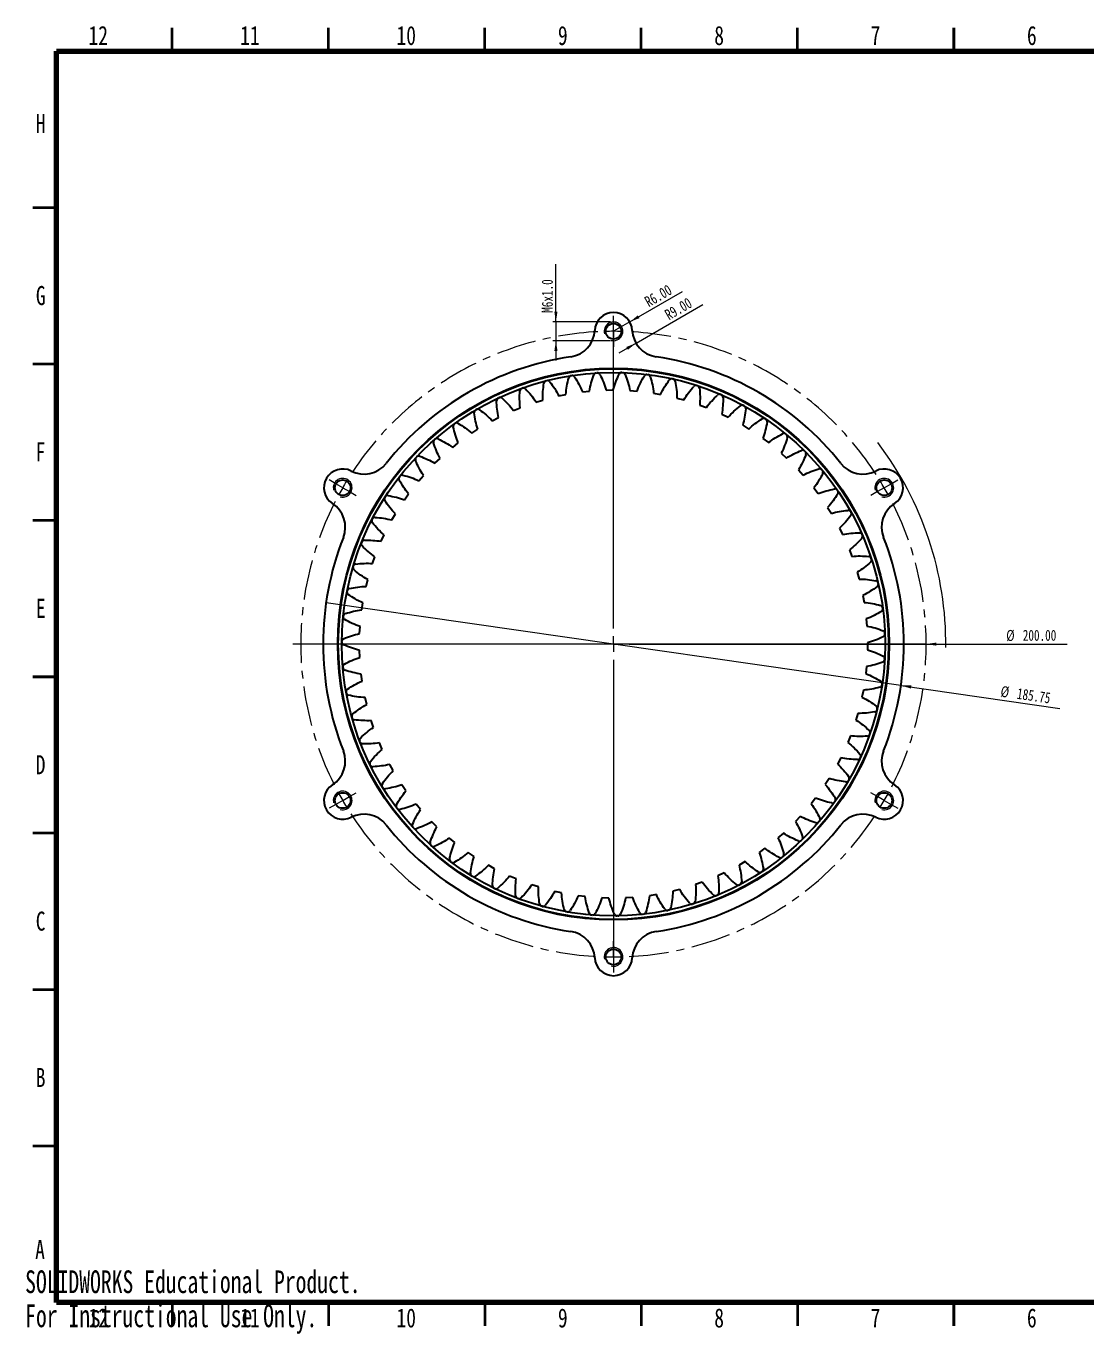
# Model space of a CAD drawing. Header units: millimetres. Extents: x 0 to 591, y 0 to 418.
# Drawn here: x 0.3 to 339.5, y 0 to 418 of the extents above; entities that cross this region are included whole.
import ezdxf

# ---------------------------------------------------------------- set-up
doc = ezdxf.new("R2010")
doc.units = ezdxf.units.MM
doc.linetypes.add('CENTERX2', pattern=[20.32, 12.7, -2.54, 2.54, -2.54])
doc.styles.add('SLDTEXTSTYLE0', font='TXT', dxfattribs={"width": 0.75})
doc.styles.add('SLDTEXTSTYLE3', font='TXT', dxfattribs={"width": 0.7})
doc.dimstyles.new('SLDDIMSTYLE0', dxfattribs={"dimtxt": 3.5, "dimasz": 3.302, "dimexe": 0, "dimexo": 0.0625, "dimgap": 0.875, "dimtad": 1, "dimrnd": 1e-09, "dimzin": 4, "dimdsep": 46, "dimtxsty": 'SLDTEXTSTYLE0', "dimblk1": 'NONE', "dimsah": 1, "dimcen": 0, "dimadec": 0, "dimazin": 1, "dimtfac": 1, "dimtmove": 0, "dimatfit": 3, "dimldrblk": 'NONE', "dimfxl": 1, "dimfrac": 2, "dimtolj": 1, "dimtzin": 12, "dimarcsym": 0})
doc.dimstyles.new('SLDDIMSTYLE1', dxfattribs={"dimtxt": 3.5, "dimasz": 3.302, "dimexe": 0, "dimexo": 0.0625, "dimgap": 0.875, "dimtad": 1, "dimrnd": 1e-09, "dimzin": 4, "dimdsep": 46, "dimtxsty": 'SLDTEXTSTYLE0', "dimsah": 1, "dimcen": 0, "dimadec": 0, "dimazin": 1, "dimtfac": 1, "dimtofl": 0, "dimtmove": 0, "dimatfit": 3, "dimfxl": 1, "dimfrac": 2, "dimtolj": 1, "dimtzin": 12, "dimarcsym": 0})
doc.dimstyles.new('SLDDIMSTYLE2', dxfattribs={"dimtxt": 3.5, "dimasz": 3.302, "dimexe": 0, "dimexo": 0.0625, "dimgap": 0.875, "dimtad": 1, "dimrnd": 1e-09, "dimzin": 4, "dimdsep": 46, "dimtxsty": 'SLDTEXTSTYLE0', "dimsah": 1, "dimcen": 0, "dimadec": 0, "dimazin": 1, "dimtfac": 1, "dimtofl": 0, "dimtmove": 1, "dimatfit": 3, "dimfxl": 1, "dimfrac": 2, "dimtolj": 1, "dimtzin": 12, "dimarcsym": 0})
doc.dimstyles.new('SLDDIMSTYLE3', dxfattribs={"dimtxt": 3.5, "dimasz": 3.302, "dimexe": 0, "dimexo": 0.0625, "dimgap": 0.875, "dimtad": 1, "dimrnd": 1e-09, "dimzin": 12, "dimdsep": 46, "dimtxsty": 'SLDTEXTSTYLE0', "dimblk1": 'NONE', "dimsah": 1, "dimcen": 0, "dimadec": 0, "dimazin": 3, "dimtfac": 1, "dimtmove": 0, "dimatfit": 3, "dimldrblk": 'NONE', "dimfxl": 1, "dimfrac": 2, "dimtolj": 1, "dimtzin": 12, "dimarcsym": 0})
doc.dimstyles.new('SLDDIMSTYLE4', dxfattribs={"dimtxt": 3.5, "dimasz": 3.302, "dimexe": 0, "dimexo": 0.0625, "dimgap": 0.875, "dimtad": 1, "dimrnd": 1e-09, "dimzin": 4, "dimdsep": 46, "dimtxsty": 'SLDTEXTSTYLE0', "dimsah": 1, "dimcen": 0.09, "dimadec": 0, "dimazin": 1, "dimtfac": 1, "dimtmove": 0, "dimatfit": 0, "dimfxl": 1, "dimfrac": 2, "dimtolj": 1, "dimtzin": 12, "dimarcsym": 0})

# ---------------------------------------------------------------- blocks, each defined once
blk = doc.blocks.new('_D')
at = {"color": 7, "linetype": 'Continuous', "lineweight": 0, "transparency": 16777216}
for q in [(88.15, 220.49), (333.27, 220.49)]:
    blk.add_line((288.15, 220.49), q, dxfattribs=at)
at = {"color": 7, "linetype": 'Continuous', "lineweight": 18, "transparency": 16777216}
blk.add_arc((188.15, 220.49), 106.28, 359.4271, 37.31, dxfattribs=at)
blk.add_solid([(288.15, 220.49), (291.45, 219.98), (291.45, 220.99)], dxfattribs=at)
at = {"color": 7, "linetype": 'Continuous', "lineweight": 18, "transparency": 16777216, "char_height": 3.5, "attachment_point": 1, "style": 'SLDTEXTSTYLE0'}
for s, insert in [('%%c', (313.77, 225)), ('200.00', (319.05, 225.05))]:
    blk.add_mtext(s, dxfattribs=dict(at, insert=insert))
blk = doc.blocks.new('_None')
blk = doc.blocks.new('_D_1')
at = {"color": 7, "linetype": 'Continuous', "lineweight": 0, "transparency": 16777216}
for q in [(210.23, 333.23), (188.15, 320.49)]:
    blk.add_line((193.35, 323.49), q, dxfattribs=at)
at = {"color": 7, "linetype": 'Continuous', "lineweight": 18, "transparency": 16777216}
blk.add_solid([(193.35, 323.49), (196.46, 324.7), (195.95, 325.58)], dxfattribs=at)
at = {"color": 7, "linetype": 'Continuous', "lineweight": 18, "transparency": 16777216, "insert": (197.7, 331.17), "char_height": 3.5, "attachment_point": 1, "rotation": 30, "style": 'SLDTEXTSTYLE0'}
blk.add_mtext('R6.00', dxfattribs=at)
blk = doc.blocks.new('_D_2')
at = {"color": 7, "linetype": 'Continuous', "lineweight": 0, "transparency": 16777216}
for q in [(216.69, 329.09), (189.88, 313.51)]:
    blk.add_line((195.37, 316.7), q, dxfattribs=at)
at = {"color": 7, "linetype": 'Continuous', "lineweight": 18, "transparency": 16777216}
blk.add_solid([(195.37, 316.7), (192.26, 315.48), (192.77, 314.6)], dxfattribs=at)
at = {"color": 7, "linetype": 'Continuous', "lineweight": 18, "transparency": 16777216, "insert": (204.15, 326.96), "char_height": 3.5, "attachment_point": 1, "rotation": 30.3906, "style": 'SLDTEXTSTYLE0'}
blk.add_mtext('R9.00', dxfattribs=at)
blk = doc.blocks.new('_D_3')
at = {"color": 7, "linetype": 'Continuous', "lineweight": 0, "transparency": 16777216}
for q in [(96.22, 233.72), (330.94, 199.93)]:
    blk.add_line((280.08, 207.25), q, dxfattribs=at)
at = {"color": 7, "linetype": 'Continuous', "lineweight": 18, "transparency": 16777216}
blk.add_solid([(280.08, 207.25), (283.28, 206.28), (283.42, 207.29)], dxfattribs=at)
at = {"color": 7, "linetype": 'Continuous', "lineweight": 18, "transparency": 16777216, "char_height": 3.5, "attachment_point": 1, "rotation": 351.8089, "style": 'SLDTEXTSTYLE0'}
for s, insert in [('%%c', (312.28, 207.18)), ('185.75', (317.51, 206.48))]:
    blk.add_mtext(s, dxfattribs=dict(at, insert=insert))
blk = doc.blocks.new('_D_4')
at = {"color": 7, "linetype": 'Continuous', "lineweight": 0, "transparency": 16777216}
for p, q in [((169.74, 323.49), (169.74, 341.99)), ((187.15, 323.49), (168.74, 323.49)), ((169.74, 323.49), (169.74, 317.49)), ((187.15, 317.49), (168.74, 317.49)), ((169.74, 317.49), (169.74, 311.14))]:
    blk.add_line(p, q, dxfattribs=at)
at = {"color": 7, "linetype": 'Continuous', "lineweight": 18, "transparency": 16777216}
for points in [[(169.74, 323.49), (170.25, 326.79), (169.23, 326.79)], [(169.74, 317.49), (169.23, 314.18), (170.25, 314.18)]]:
    blk.add_solid(points, dxfattribs=at)
at = {"color": 7, "linetype": 'Continuous', "lineweight": 18, "transparency": 16777216, "insert": (165.23, 326.41), "char_height": 3.5, "attachment_point": 1, "rotation": 90, "style": 'SLDTEXTSTYLE0'}
blk.add_mtext('M6x1.0', dxfattribs=at)
blk = doc.blocks.new('SW_CENTERMARKSYMBOL_0')
at = {"color": 0, "linetype": 'Continuous', "lineweight": 18}
for p, q in [((86.6, 52.5), (86.6, 55)), ((86.6, -45), (86.6, 52.5)), ((86.6, 50), (86.6, 52.5)), ((86.6, 50), (86.6, 47.5)), ((86.6, 47.5), (86.6, 45)), ((-2.17, 1.25), (-4.33, 2.5)), ((0, 0), (-2.17, 1.25)), ((0, 0), (2.17, -1.25)), ((173.21, 0), (171.04, -1.25)), ((173.21, 0), (175.37, 1.25)), ((175.37, 1.25), (177.54, 2.5)), ((2.17, -1.25), (4.33, -2.5)), ((171.04, -1.25), (168.87, -2.5)), ((81.6, -50), (-15.9, -50)), ((86.6, -50), (84.1, -50)), ((86.6, -50), (86.6, -47.5)), ((86.6, -50), (86.6, -52.5)), ((86.6, -50), (89.1, -50)), ((91.6, -50), (189.1, -50)), ((86.6, -55), (86.6, -152.5)), ((0, -100), (-2.17, -101.25)), ((0, -100), (2.17, -98.75)), ((2.17, -98.75), (4.33, -97.5)), ((171.04, -98.75), (168.87, -97.5)), ((173.21, -100), (171.04, -98.75)), ((173.21, -100), (175.37, -101.25)), ((-2.17, -101.25), (-4.33, -102.5)), ((175.37, -101.25), (177.54, -102.5)), ((86.6, -147.5), (86.6, -145)), ((86.6, -150), (86.6, -147.5)), ((86.6, -150), (86.6, -152.5)), ((86.6, -152.5), (86.6, -155))]:
    blk.add_line(p, q, dxfattribs=at)
at = {"color": 0, "linetype": 'CENTERX2', "lineweight": 0}
for start, end in [(92.8648, 147.1352), (32.8648, 87.1352), (152.8648, 207.1352), (332.8648, 27.1352), (212.8648, 267.1352), (272.8648, 327.1352)]:
    blk.add_arc((86.6, -50), 100, start, end, dxfattribs=at)
at = {"color": 0, "linetype": 'Continuous', "lineweight": 0}
for start, end in [(90, 91.4324), (88.5676, 90), (150, 151.4324), (148.5676, 150), (30, 31.4324), (28.5676, 30), (208.5676, 210), (210, 211.4324), (328.5676, 330), (330, 331.4324), (268.5676, 270), (270, 271.4324)]:
    blk.add_arc((86.6, -50), 100, start, end, dxfattribs=at)

msp = doc.modelspace()

# ---------------------------------------------------------------- linework, layer by layer
at = {"color": 7, "linetype": 'Continuous', "lineweight": 35}
for p, q in [((47, 410), (47, 417.5)), ((97, 410), (97, 417.5)), ((147, 410), (147, 417.5)), ((197, 410), (197, 417.5)), ((247, 410), (247, 417.5)), ((297, 417.5), (297, 410)), ((297, 410), (297, 417.5)), ((10, 360), (2.5, 360)), ((10, 310), (2.5, 310)), ((10, 260), (2.5, 260)), ((2.5, 210), (10, 210)), ((10, 210), (2.5, 210)), ((10, 160), (2.5, 160)), ((10, 110), (2.5, 110)), ((10, 60), (2.5, 60)), ((47, 10), (47, 2.5)), ((97, 10), (97, 2.5)), ((147, 10), (147, 2.5)), ((197, 10), (197, 2.5)), ((247, 10), (247, 2.5)), ((297, 2.5), (297, 10)), ((297, 10), (297, 2.5))]:
    msp.add_line(p, q, dxfattribs=at)
at = {"color": 7, "linetype": 'Continuous', "lineweight": 70}
for p, q in [((10, 10), (10, 410)), ((10, 410), (584, 410)), ((584, 10), (10, 10))]:
    msp.add_line(p, q, dxfattribs=at)
at = {"color": 7, "linetype": 'Continuous', "lineweight": 25}
for p, q in [((178.212, 301.125), (180.468, 301.371)), ((185.807, 301.701), (188.076, 301.735)), ((193.423, 301.564), (195.685, 301.385)), ((163.351, 297.857), (165.521, 298.52)), ((170.705, 299.84), (172.927, 300.296)), ((200.992, 300.714), (203.227, 300.325)), ((208.448, 299.16), (210.637, 298.562)), ((215.726, 296.913), (217.85, 296.114)), ((149.359, 291.876), (151.367, 292.931)), ((156.214, 295.195), (158.313, 296.058)), ((222.762, 293.995), (224.801, 293)), ((142.844, 287.93), (144.745, 289.168)), ((229.494, 290.432), (231.43, 289.25)), ((136.728, 283.39), (138.504, 284.802)), ((235.862, 286.253), (237.68, 284.895)), ((241.811, 281.496), (243.493, 279.974)), ((131.063, 278.299), (132.7, 279.87)), ((247.288, 276.204), (248.821, 274.531)), ((125.9, 272.699), (127.382, 274.416)), ((121.284, 266.64), (122.599, 268.489)), ((252.246, 270.421), (253.615, 268.612)), ((256.64, 264.2), (257.834, 262.271)), ((117.256, 260.175), (118.392, 262.139)), ((113.851, 253.362), (114.798, 255.424)), ((260.433, 257.595), (261.441, 255.562)), ((111.099, 246.26), (111.849, 248.401)), ((263.59, 250.663), (264.403, 248.545)), ((266.085, 243.467), (266.696, 241.281)), ((109.024, 238.931), (109.57, 241.134)), ((267.894, 236.068), (268.298, 233.835)), ((107.644, 231.441), (107.982, 233.684)), ((106.972, 223.854), (107.098, 226.119)), ((269.003, 228.532), (269.196, 226.272)), ((107.014, 216.237), (106.927, 218.504)), ((269.401, 220.926), (269.382, 218.657)), ((269.086, 213.316), (268.854, 211.059)), ((107.768, 208.658), (107.469, 210.907)), ((268.059, 205.769), (267.616, 203.543)), ((109.229, 201.182), (108.721, 203.394)), ((266.329, 198.351), (265.681, 196.176)), ((111.383, 193.877), (110.67, 196.031)), ((114.212, 186.805), (113.3, 188.882)), ((263.913, 191.127), (263.064, 189.023)), ((260.831, 184.162), (259.788, 182.147)), ((117.691, 180.029), (116.589, 182.012)), ((257.11, 177.516), (255.884, 175.607)), ((121.789, 173.608), (120.506, 175.48)), ((126.47, 167.6), (125.018, 169.343)), ((252.784, 171.247), (251.384, 169.462)), ((131.693, 162.056), (130.084, 163.656)), ((247.889, 165.412), (246.328, 163.765)), ((242.469, 160.06), (240.761, 158.567)), ((137.413, 157.026), (135.661, 158.468)), ((236.572, 155.239), (234.731, 153.912)), ((143.578, 152.554), (141.699, 153.825)), ((230.25, 150.992), (228.293, 149.843)), ((150.135, 148.678), (148.145, 149.768)), ((157.027, 145.434), (154.943, 146.332)), ((223.557, 147.355), (221.501, 146.395)), ((164.191, 142.849), (162.033, 143.548)), ((216.554, 144.361), (214.417, 143.597)), ((171.567, 140.946), (169.352, 141.44)), ((179.088, 139.743), (176.837, 140.027)), ((186.688, 139.249), (184.42, 139.321)), ((194.302, 139.468), (192.037, 139.328)), ((201.861, 140.4), (199.62, 140.049)), ((209.3, 142.036), (207.102, 141.476))]:
    msp.add_line(p, q, dxfattribs=at)
for centre, radius in [((188.152, 320.485), 2.5), ((188.152, 220.485), 88.2), ((188.152, 220.485), 88), ((188.152, 220.485), 86.875), ((101.55, 270.485), 2.5), ((274.755, 270.485), 2.5), ((101.55, 170.485), 2.5), ((274.755, 170.485), 2.5), ((188.152, 120.485), 2.5)]:
    msp.add_circle(centre, radius, dxfattribs=at)
for centre, radius, start, end in [((188.152, 320.485), 6, 2.93321, 177.06679), ((173.172, 321.253), 9, 278.4558, 357.06679), ((203.133, 321.253), 9, 182.93321, 261.5442), ((188.152, 220.485), 92.875, 98.4558, 141.5442), ((188.152, 220.485), 92.875, 38.4558, 81.5442), ((174.748, 305.358), 0.95, 98.97487, 165.30935), ((174.929, 305.387), 0.95, 32.51797, 98.85245), ((182.755, 306.241), 0.95, 93.60174, 159.93621), ((182.938, 306.252), 0.95, 27.14484, 93.47931), ((190.809, 306.369), 0.95, 88.2286, 154.56308), ((190.992, 306.363), 0.95, 21.7717, 88.10618), ((198.839, 305.743), 0.95, 82.85547, 149.18994), ((199.021, 305.72), 0.95, 16.39857, 82.73305), ((206.776, 304.368), 0.95, 77.48233, 143.81681), ((206.955, 304.328), 0.95, 11.02544, 77.35991), ((159.158, 301.37), 0.95, 109.72114, 176.05562), ((159.331, 301.432), 0.95, 43.26424, 109.59872), ((166.859, 303.73), 0.95, 104.34801, 170.68248), ((167.037, 303.775), 0.95, 37.89111, 104.22558), ((214.549, 302.255), 0.95, 72.1092, 138.44368), ((214.724, 302.199), 0.95, 5.6523, 71.98678), ((151.711, 298.3), 0.95, 115.09427, 181.42875), ((151.877, 298.378), 0.95, 48.63738, 114.97185), ((222.09, 299.424), 0.95, 66.73607, 133.07054), ((222.259, 299.352), 0.95, 0.27917, 66.61364), ((229.333, 295.899), 0.95, 61.36293, 127.69741), ((144.584, 294.546), 0.95, 120.46741, 186.80188), ((144.743, 294.639), 0.95, 54.01051, 120.34499), ((229.494, 295.811), 0.95, 354.90603, 61.24051), ((236.214, 291.712), 0.95, 55.9898, 122.32427), ((137.841, 290.14), 0.95, 125.84054, 192.17502), ((137.99, 290.248), 0.95, 59.38365, 125.71812), ((236.366, 291.609), 0.95, 349.5329, 55.86737), ((131.539, 285.123), 0.95, 131.21368, 197.54815), ((131.677, 285.244), 0.95, 64.75678, 131.09125), ((242.672, 286.898), 0.95, 50.61666, 116.95114), ((242.814, 286.782), 0.95, 344.15976, 50.49424), ((125.735, 279.538), 0.95, 136.58681, 202.92129), ((125.861, 279.671), 0.95, 70.12991, 136.46439), ((248.652, 281.501), 0.95, 45.24353, 111.578), ((248.782, 281.372), 0.95, 338.78663, 45.12111), ((101.55, 270.485), 6, 62.93321, 237.06679), ((108.375, 283.842), 9, 242.93321, 321.5442), ((254.1, 275.568), 0.95, 39.87039, 106.20487), ((254.217, 275.427), 0.95, 333.4135, 39.74797), ((267.93, 283.842), 9, 218.4558, 297.06679), ((274.755, 270.485), 6, 302.93321, 117.06679), ((120.48, 273.433), 0.95, 141.95995, 208.29442), ((120.593, 273.578), 0.95, 75.50305, 141.83752), ((115.918, 267.018), 0.95, 80.87618, 147.21066), ((258.968, 269.15), 0.95, 34.49726, 100.83174), ((259.072, 268.999), 0.95, 328.04036, 34.37484), ((93.395, 257.896), 9, 338.4558, 57.06679), ((115.819, 266.864), 0.95, 147.33308, 213.66756), ((282.91, 257.896), 9, 122.93321, 201.5442), ((111.794, 259.886), 0.95, 152.70621, 219.04069), ((111.878, 260.05), 0.95, 86.24932, 152.58379), ((263.214, 262.305), 0.95, 29.12413, 95.4586), ((263.303, 262.145), 0.95, 322.66723, 29.0017), ((266.8, 255.093), 0.95, 23.75099, 90.08547), ((266.874, 254.925), 0.95, 317.29409, 23.62857), ((188.152, 220.485), 92.875, 158.4558, 201.5442), ((108.44, 252.563), 0.95, 158.07935, 224.41382), ((108.508, 252.733), 0.95, 91.62245, 157.95693), ((188.152, 220.485), 92.875, 338.4558, 21.5442), ((269.695, 247.576), 0.95, 18.37786, 84.71233), ((269.753, 247.402), 0.95, 311.92096, 18.25543), ((105.786, 244.958), 0.95, 163.45248, 229.78696), ((105.839, 245.134), 0.95, 96.99559, 163.33006), ((271.874, 239.821), 0.95, 13.00472, 79.3392), ((271.915, 239.642), 0.95, 306.54782, 12.8823), ((103.856, 237.137), 0.95, 168.82562, 235.16009), ((103.892, 237.317), 0.95, 102.36872, 168.7032), ((102.686, 229.353), 0.95, 107.74185, 174.07633), ((273.316, 231.896), 0.95, 7.63159, 73.96606), ((273.341, 231.714), 0.95, 301.17469, 7.50917), ((102.668, 229.17), 0.95, 174.19875, 240.53323), ((102.231, 221.311), 0.95, 113.11499, 179.44946), ((274.011, 223.871), 0.95, 2.25845, 68.59293), ((274.018, 223.688), 0.95, 295.80156, 2.13603), ((102.23, 221.127), 0.95, 179.57189, 245.90636), ((102.532, 213.262), 0.95, 118.48812, 184.8226), ((273.94, 215.633), 0.95, 290.42842, 356.7629), ((273.951, 215.817), 0.95, 356.88532, 63.21979), ((102.547, 213.079), 0.95, 184.94502, 251.2795), ((103.584, 205.276), 0.95, 123.86126, 190.19573), ((103.617, 205.095), 0.95, 190.31816, 256.65263), ((273.109, 207.621), 0.95, 285.05529, 351.38976), ((273.136, 207.803), 0.95, 351.51218, 57.84666), ((105.38, 197.423), 0.95, 129.23439, 195.56887), ((105.43, 197.247), 0.95, 195.69129, 262.02576), ((271.531, 199.722), 0.95, 279.68215, 346.01663), ((271.575, 199.901), 0.95, 346.13905, 52.47353), ((269.281, 192.179), 0.95, 340.76592, 47.10039), ((107.903, 189.774), 0.95, 134.60753, 200.942), ((107.969, 189.602), 0.95, 201.06442, 267.3989), ((269.22, 192.006), 0.95, 274.30902, 340.64349), ((93.395, 183.075), 9, 302.93321, 21.5442), ((266.197, 184.54), 0.95, 268.93588, 335.27036), ((266.274, 184.707), 0.95, 335.39278, 41.72726), ((282.91, 183.075), 9, 158.4558, 237.06679), ((111.132, 182.394), 0.95, 139.98066, 206.31514), ((111.213, 182.23), 0.95, 206.43756, 272.77203), ((115.037, 175.349), 0.95, 145.35379, 211.68827), ((262.488, 177.389), 0.95, 263.56275, 329.89723), ((262.58, 177.548), 0.95, 330.01965, 36.35412), ((101.55, 170.485), 6, 122.93321, 297.06679), ((115.134, 175.193), 0.95, 211.81069, 278.14517), ((274.755, 170.485), 6, 242.93321, 57.06679), ((119.585, 168.701), 0.95, 150.72693, 217.0614), ((119.696, 168.554), 0.95, 217.18383, 283.5183), ((258.126, 170.618), 0.95, 258.18962, 324.52409), ((258.233, 170.767), 0.95, 324.64651, 30.98099), ((108.375, 157.128), 9, 38.4558, 117.06679), ((253.149, 164.284), 0.95, 252.81648, 319.15096), ((253.269, 164.423), 0.95, 319.27338, 25.60785), ((267.93, 157.128), 9, 62.93321, 141.5442), ((188.152, 220.485), 92.875, 218.4558, 261.5442), ((124.736, 162.508), 0.95, 156.10006, 222.43454), ((124.86, 162.372), 0.95, 222.55696, 288.89144), ((188.152, 220.485), 92.875, 278.4558, 321.5442), ((247.733, 158.572), 0.95, 313.90024, 20.23472), ((130.443, 156.824), 0.95, 161.4732, 227.80767), ((130.58, 156.701), 0.95, 227.9301, 294.26457), ((247.601, 158.445), 0.95, 247.44335, 313.77782), ((136.658, 151.7), 0.95, 166.84633, 233.18081), ((136.805, 151.59), 0.95, 233.30323, 299.63771), ((241.53, 153.151), 0.95, 242.07021, 308.40469), ((241.674, 153.265), 0.95, 308.52711, 14.86159), ((143.326, 147.18), 0.95, 172.21947, 238.55394), ((234.99, 148.448), 0.95, 236.69708, 303.03155), ((235.144, 148.549), 0.95, 303.15398, 9.48845), ((143.482, 147.084), 0.95, 238.67636, 305.01084), ((150.387, 143.304), 0.95, 177.5926, 243.92708), ((150.552, 143.224), 0.95, 244.0495, 310.38397), ((228.039, 144.379), 0.95, 231.32394, 297.65842), ((228.201, 144.464), 0.95, 297.78084, 4.11532), ((157.78, 140.107), 0.95, 182.96573, 249.30021), ((157.952, 140.042), 0.95, 249.42263, 315.75711), ((213.324, 138.33), 0.95, 287.03457, 353.36905), ((220.737, 140.978), 0.95, 225.95081, 292.28528), ((220.907, 141.048), 0.95, 292.40771, 358.74218), ((165.441, 137.616), 0.95, 188.33887, 254.67334), ((165.618, 137.568), 0.95, 254.79577, 321.13024), ((173.3, 135.854), 0.95, 193.712, 260.04648), ((173.481, 135.822), 0.95, 260.1689, 326.50338), ((181.291, 134.835), 0.95, 199.08514, 265.41961), ((181.474, 134.82), 0.95, 265.54204, 331.87651), ((189.341, 134.569), 0.95, 204.45827, 270.79275), ((189.525, 134.571), 0.95, 270.91517, 337.24965), ((197.381, 135.057), 0.95, 209.83141, 276.16588), ((197.564, 135.077), 0.95, 276.2883, 342.62278), ((205.34, 136.297), 0.95, 215.20454, 281.53902), ((205.52, 136.334), 0.95, 281.66144, 347.99591), ((213.148, 138.276), 0.95, 220.57767, 286.91215), ((173.172, 119.718), 9, 2.93321, 81.5442), ((203.133, 119.718), 9, 98.4558, 177.06679), ((188.152, 120.485), 6, 182.93321, 357.06679)]:
    msp.add_arc(centre, radius, start, end, dxfattribs=at)
at = {"color": 7, "linetype": 'Continuous', "lineweight": 18}
for centre in [(188.152, 320.485), (188.152, 320.485), (101.55, 270.485), (101.55, 270.485), (274.755, 270.485), (274.755, 270.485), (101.55, 170.485), (101.55, 170.485), (274.755, 170.485), (274.755, 170.485), (188.152, 120.485), (188.152, 120.485)]:
    msp.add_arc(centre, 3, 255, 195, dxfattribs=at)
at = {"color": 7, "linetype": 'Continuous', "lineweight": 25}
for points in [[(172.927, 300.296), (172.984, 301.192), (173.098, 302.084), (173.406, 303.853), (173.601, 304.731), (173.829, 305.599)], [(175.73, 305.897), (176.213, 305.14), (176.667, 304.365), (177.503, 302.775), (177.884, 301.961), (178.212, 301.125)], [(180.468, 301.371), (180.608, 302.258), (180.805, 303.135), (181.278, 304.868), (181.554, 305.723), (181.862, 306.567)], [(183.783, 306.685), (184.193, 305.886), (184.573, 305.072), (185.255, 303.411), (185.559, 302.564), (185.807, 301.701)], [(188.076, 301.735), (188.298, 302.605), (188.577, 303.46), (189.21, 305.141), (189.565, 305.966), (189.951, 306.777)], [(191.874, 306.716), (192.207, 305.882), (192.509, 305.035), (193.033, 303.318), (193.256, 302.447), (193.423, 301.564)], [(195.685, 301.385), (195.988, 302.231), (196.345, 303.056), (197.132, 304.67), (197.563, 305.459), (198.023, 306.23)], [(199.933, 305.988), (200.186, 305.127), (200.407, 304.256), (200.768, 302.497), (200.909, 301.608), (200.992, 300.714)], [(158.313, 296.058), (158.201, 296.948), (158.147, 297.846), (158.12, 299.642), (158.148, 300.54), (158.21, 301.436)], [(160.022, 302.083), (160.638, 301.429), (161.229, 300.752), (162.346, 299.346), (162.873, 298.617), (163.351, 297.857)], [(165.521, 298.52), (165.493, 299.417), (165.523, 300.316), (165.664, 302.106), (165.776, 302.998), (165.922, 303.884)], [(167.787, 304.359), (168.338, 303.65), (168.863, 302.921), (169.844, 301.416), (170.3, 300.641), (170.705, 299.84)], [(203.227, 300.325), (203.608, 301.138), (204.041, 301.926), (204.976, 303.459), (205.479, 304.204), (206.009, 304.929)], [(207.888, 304.51), (208.059, 303.628), (208.198, 302.74), (208.393, 300.955), (208.449, 300.057), (208.448, 299.16)], [(210.637, 298.562), (211.092, 299.336), (211.597, 300.08), (212.672, 301.519), (213.242, 302.214), (213.838, 302.885)], [(215.669, 302.292), (215.757, 301.399), (215.812, 300.502), (215.839, 298.706), (215.812, 297.807), (215.726, 296.913)], [(151.367, 292.931), (151.173, 293.808), (151.035, 294.696), (150.84, 296.482), (150.784, 297.379), (150.761, 298.276)], [(152.505, 299.091), (153.179, 298.497), (153.831, 297.878), (155.074, 296.583), (155.667, 295.907), (156.214, 295.195)], [(217.85, 296.114), (218.375, 296.842), (218.948, 297.535), (220.152, 298.867), (220.785, 299.505), (221.441, 300.118)], [(223.209, 299.356), (223.213, 298.458), (223.184, 297.56), (223.042, 295.77), (222.931, 294.877), (222.762, 293.995)], [(144.745, 289.168), (144.469, 290.023), (144.249, 290.895), (143.887, 292.654), (143.747, 293.541), (143.641, 294.433)], [(145.301, 295.407), (146.027, 294.88), (146.734, 294.324), (148.094, 293.151), (148.747, 292.534), (149.359, 291.876)], [(224.801, 293), (225.393, 293.676), (226.028, 294.313), (227.352, 295.526), (228.041, 296.102), (228.752, 296.651)], [(230.44, 295.727), (230.36, 294.832), (230.247, 293.941), (229.938, 292.172), (229.744, 291.294), (229.494, 290.432)], [(138.504, 284.802), (138.149, 285.627), (137.848, 286.474), (137.324, 288.192), (137.101, 289.062), (136.912, 289.94)], [(138.473, 291.065), (139.246, 290.608), (140.002, 290.122), (141.465, 289.081), (142.174, 288.527), (142.844, 287.93)], [(231.43, 289.25), (232.083, 289.867), (232.774, 290.442), (234.206, 291.526), (234.947, 292.034), (235.706, 292.515)], [(237.3, 291.436), (237.137, 290.553), (236.941, 289.676), (236.468, 287.944), (236.192, 287.088), (235.862, 286.253)], [(132.7, 279.87), (132.269, 280.658), (131.89, 281.474), (131.207, 283.134), (130.904, 283.98), (130.633, 284.837)], [(132.083, 286.103), (132.895, 285.72), (133.693, 285.307), (135.247, 284.408), (136.004, 283.923), (136.728, 283.39)], [(237.68, 284.895), (238.387, 285.449), (239.129, 285.956), (240.656, 286.901), (241.441, 287.338), (242.242, 287.745)], [(243.728, 286.522), (243.483, 285.659), (243.205, 284.804), (242.572, 283.123), (242.217, 282.297), (241.811, 281.496)], [(126.184, 280.564), (127.029, 280.259), (127.862, 279.922), (129.494, 279.173), (130.293, 278.761), (131.063, 278.299)], [(243.493, 279.974), (244.249, 280.459), (245.036, 280.895), (246.645, 281.693), (247.467, 282.054), (248.302, 282.385)], [(249.668, 281.028), (249.343, 280.191), (248.986, 279.366), (248.199, 277.752), (247.768, 276.963), (247.288, 276.204)], [(127.382, 274.416), (126.88, 275.161), (126.426, 275.937), (125.591, 277.527), (125.21, 278.341), (124.86, 279.168)], [(248.821, 274.531), (249.619, 274.943), (250.443, 275.303), (252.119, 275.946), (252.972, 276.229), (253.834, 276.48)], [(122.599, 268.489), (122.029, 269.183), (121.505, 269.913), (120.524, 271.418), (120.069, 272.192), (119.643, 272.983)], [(120.831, 274.498), (121.7, 274.273), (122.561, 274.015), (124.256, 273.422), (125.09, 273.086), (125.9, 272.699)], [(255.067, 275.002), (254.665, 274.199), (254.233, 273.411), (253.297, 271.878), (252.795, 271.132), (252.246, 270.421)], [(116.069, 267.956), (116.955, 267.814), (117.837, 267.638), (119.58, 267.206), (120.442, 266.95), (121.284, 266.64)], [(253.615, 268.612), (254.448, 268.948), (255.302, 269.229), (257.032, 269.713), (257.907, 269.915), (258.789, 270.083)], [(259.878, 268.496), (259.402, 267.734), (258.898, 266.99), (257.824, 265.552), (257.253, 264.856), (256.64, 264.2)], [(118.392, 262.139), (117.76, 262.777), (117.169, 263.455), (116.052, 264.861), (115.526, 265.59), (115.028, 266.337)], [(114.798, 255.424), (114.109, 255.999), (113.457, 256.619), (112.213, 257.914), (111.621, 258.591), (111.056, 259.288)], [(111.94, 260.998), (112.836, 260.939), (113.73, 260.846), (115.506, 260.579), (116.388, 260.405), (117.256, 260.175)], [(257.834, 262.271), (258.695, 262.527), (259.572, 262.727), (261.339, 263.046), (262.23, 263.166), (263.123, 263.251)], [(264.058, 261.569), (263.514, 260.855), (262.942, 260.161), (261.737, 258.829), (261.105, 258.191), (260.433, 257.595)], [(261.441, 255.562), (262.322, 255.736), (263.213, 255.853), (265.003, 256.006), (265.901, 256.041), (266.799, 256.043)], [(111.849, 248.401), (111.109, 248.91), (110.402, 249.466), (109.042, 250.639), (108.389, 251.257), (107.761, 251.898)], [(108.481, 253.683), (109.379, 253.708), (110.278, 253.7), (112.071, 253.6), (112.966, 253.51), (113.851, 253.362)], [(267.572, 254.28), (266.963, 253.62), (266.329, 252.983), (265.005, 251.77), (264.315, 251.193), (263.59, 250.663)], [(264.403, 248.545), (265.297, 248.636), (266.195, 248.669), (267.991, 248.654), (268.889, 248.605), (269.783, 248.522)], [(270.387, 246.695), (269.719, 246.095), (269.029, 245.52), (267.597, 244.436), (266.856, 243.927), (266.085, 243.467)], [(109.57, 241.134), (108.785, 241.57), (108.03, 242.058), (106.566, 243.098), (105.858, 243.652), (105.173, 244.232)], [(105.723, 246.077), (106.614, 246.186), (107.51, 246.262), (109.304, 246.33), (110.203, 246.324), (111.099, 246.26)], [(103.689, 238.245), (104.566, 238.438), (105.45, 238.597), (107.23, 238.833), (108.126, 238.911), (109.024, 238.931)], [(266.696, 241.281), (267.594, 241.288), (268.492, 241.237), (270.278, 241.054), (271.167, 240.921), (272.049, 240.755)], [(272.48, 238.879), (271.759, 238.344), (271.017, 237.837), (269.49, 236.892), (268.705, 236.454), (267.894, 236.068)], [(107.982, 233.684), (107.16, 234.046), (106.362, 234.46), (104.807, 235.359), (104.051, 235.845), (103.314, 236.357)], [(102.397, 230.258), (103.252, 230.532), (104.118, 230.773), (105.868, 231.175), (106.753, 231.337), (107.644, 231.441)], [(268.298, 233.835), (269.193, 233.758), (270.082, 233.623), (271.843, 233.273), (272.716, 233.057), (273.579, 232.809)], [(273.832, 230.902), (273.064, 230.437), (272.278, 230.001), (270.669, 229.203), (269.846, 228.84), (269.003, 228.532)], [(107.098, 226.119), (106.246, 226.402), (105.412, 226.74), (103.78, 227.489), (102.982, 227.902), (102.2, 228.343)], [(269.196, 226.272), (270.08, 226.111), (270.952, 225.893), (272.673, 225.38), (273.521, 225.084), (274.357, 224.756)], [(101.858, 222.185), (102.684, 222.537), (103.524, 222.859), (105.228, 223.423), (106.094, 223.667), (106.972, 223.854)], [(274.431, 222.833), (273.623, 222.442), (272.8, 222.081), (271.123, 221.438), (270.27, 221.154), (269.401, 220.926)], [(106.927, 218.504), (106.052, 218.706), (105.19, 218.965), (103.495, 219.558), (102.662, 219.894), (101.842, 220.26)], [(269.382, 218.657), (270.246, 218.414), (271.095, 218.116), (272.76, 217.444), (273.577, 217.069), (274.379, 216.665)], [(102.079, 214.096), (102.868, 214.525), (103.673, 214.923), (105.318, 215.645), (106.157, 215.969), (107.014, 216.237)], [(274.272, 214.743), (273.43, 214.43), (272.577, 214.148), (270.848, 213.664), (269.972, 213.461), (269.086, 213.316)], [(107.469, 210.907), (106.579, 211.026), (105.697, 211.202), (103.954, 211.634), (103.093, 211.891), (102.242, 212.179)], [(268.854, 211.059), (269.692, 210.736), (270.508, 210.359), (272.103, 209.534), (272.882, 209.085), (273.642, 208.607)], [(103.055, 206.064), (103.801, 206.565), (104.565, 207.037), (106.135, 207.909), (106.94, 208.31), (107.768, 208.658)], [(273.356, 206.704), (272.489, 206.471), (271.613, 206.27), (269.846, 205.95), (268.954, 205.831), (268.059, 205.769)], [(108.721, 203.394), (107.823, 203.429), (106.929, 203.522), (105.153, 203.789), (104.271, 203.963), (103.398, 204.171)], [(104.779, 198.159), (105.475, 198.727), (106.192, 199.269), (107.673, 200.284), (108.437, 200.759), (109.229, 201.182)], [(267.616, 203.543), (268.42, 203.143), (269.198, 202.692), (270.709, 201.721), (271.442, 201.201), (272.154, 200.654)], [(271.691, 198.786), (270.806, 198.635), (269.915, 198.517), (268.126, 198.364), (267.227, 198.329), (266.329, 198.351)], [(110.67, 196.031), (109.773, 195.982), (108.874, 195.991), (107.081, 196.09), (106.187, 196.181), (105.298, 196.306)], [(107.236, 190.45), (107.876, 191.081), (108.539, 191.687), (109.918, 192.837), (110.634, 193.381), (111.383, 193.877)], [(265.681, 196.176), (266.444, 195.703), (267.176, 195.181), (268.589, 194.073), (269.27, 193.486), (269.928, 192.875)], [(113.3, 188.882), (112.412, 188.75), (111.516, 188.675), (109.722, 188.606), (108.823, 188.613), (107.926, 188.653)], [(263.064, 189.023), (263.779, 188.481), (264.459, 187.892), (265.762, 186.657), (266.385, 186.009), (266.983, 185.339)], [(269.292, 191.059), (268.396, 190.991), (267.498, 190.957), (265.703, 190.973), (264.805, 191.021), (263.913, 191.127)], [(110.404, 183.005), (110.982, 183.693), (111.585, 184.359), (112.851, 185.632), (113.513, 186.241), (114.212, 186.805)], [(266.18, 183.59), (265.282, 183.607), (264.385, 183.657), (262.598, 183.841), (261.709, 183.973), (260.831, 184.162)], [(116.589, 182.012), (115.717, 181.797), (114.832, 181.638), (113.052, 181.401), (112.156, 181.324), (111.259, 181.281)], [(114.256, 175.889), (114.766, 176.628), (115.305, 177.348), (116.446, 178.734), (117.048, 179.402), (117.691, 180.029)], [(259.788, 182.147), (260.45, 181.54), (261.072, 180.89), (262.254, 179.538), (262.813, 178.835), (263.346, 178.111)], [(255.884, 175.607), (256.485, 174.941), (257.044, 174.236), (258.094, 172.779), (258.585, 172.026), (259.047, 171.256)], [(262.382, 176.445), (261.49, 176.546), (260.601, 176.68), (258.84, 177.03), (257.967, 177.245), (257.11, 177.516)], [(120.506, 175.48), (119.658, 175.184), (118.792, 174.943), (117.042, 174.541), (116.157, 174.38), (115.268, 174.253)], [(118.756, 169.165), (119.196, 169.949), (119.664, 170.715), (120.67, 172.203), (121.207, 172.924), (121.789, 173.608)], [(125.018, 169.343), (124.201, 168.969), (123.361, 168.648), (121.656, 168.083), (120.791, 167.841), (119.918, 167.631)], [(123.867, 162.893), (124.231, 163.713), (124.626, 164.521), (125.488, 166.096), (125.955, 166.864), (126.47, 167.6)], [(251.384, 169.462), (251.92, 168.742), (252.41, 167.988), (253.319, 166.439), (253.738, 165.644), (254.126, 164.834)], [(257.932, 169.688), (257.053, 169.872), (256.181, 170.089), (254.46, 170.602), (253.611, 170.898), (252.784, 171.247)], [(130.084, 163.656), (129.306, 163.207), (128.5, 162.809), (126.856, 162.087), (126.017, 161.764), (125.167, 161.473)], [(246.328, 163.765), (246.795, 162.998), (247.212, 162.201), (247.972, 160.574), (248.314, 159.743), (248.625, 158.901)], [(252.869, 163.377), (252.011, 163.642), (251.163, 163.94), (249.497, 164.612), (248.68, 164.986), (247.889, 165.412)], [(129.543, 157.126), (129.828, 157.977), (130.145, 158.818), (130.856, 160.467), (131.25, 161.276), (131.693, 162.056)], [(247.236, 157.568), (246.407, 157.912), (245.591, 158.288), (243.996, 159.113), (243.217, 159.562), (242.469, 160.06)], [(135.661, 158.468), (134.928, 157.948), (134.163, 157.476), (132.593, 156.604), (131.789, 156.204), (130.97, 155.835)], [(135.733, 151.916), (135.938, 152.79), (136.175, 153.657), (136.728, 155.365), (137.044, 156.208), (137.413, 157.026)], [(241.085, 152.311), (240.292, 152.732), (239.514, 153.183), (238.004, 154.154), (237.27, 154.674), (236.572, 155.239)], [(240.761, 158.567), (241.154, 157.759), (241.494, 156.927), (242.099, 155.236), (242.362, 154.377), (242.592, 153.509)], [(141.699, 153.825), (141.018, 153.239), (140.301, 152.697), (138.819, 151.682), (138.056, 151.208), (137.275, 150.764)], [(142.384, 147.309), (142.506, 148.198), (142.661, 149.083), (143.052, 150.836), (143.288, 151.704), (143.578, 152.554)], [(234.469, 147.654), (233.718, 148.147), (232.986, 148.669), (231.573, 149.777), (230.891, 150.363), (230.25, 150.992)], [(234.731, 153.912), (235.047, 153.072), (235.308, 152.211), (235.752, 150.471), (235.933, 149.591), (236.081, 148.705)], [(148.145, 149.768), (147.523, 149.121), (146.859, 148.514), (145.479, 147.364), (144.763, 146.821), (144.028, 146.306)], [(149.438, 143.344), (149.476, 144.241), (149.547, 145.137), (149.773, 146.919), (149.926, 147.805), (150.135, 148.678)], [(154.943, 146.332), (154.384, 145.63), (153.779, 144.964), (152.514, 143.69), (151.852, 143.082), (151.168, 142.5)], [(221.501, 146.395), (221.655, 145.51), (221.751, 144.616), (221.862, 142.824), (221.876, 141.925), (221.856, 141.027)], [(227.445, 143.637), (226.744, 144.198), (226.064, 144.786), (224.761, 146.022), (224.137, 146.669), (223.557, 147.355)], [(228.293, 149.843), (228.528, 148.977), (228.708, 148.096), (228.986, 146.321), (229.084, 145.428), (229.149, 144.532)], [(156.832, 140.058), (156.785, 140.955), (156.773, 141.853), (156.83, 143.648), (156.9, 144.545), (157.027, 145.434)], [(162.033, 143.548), (161.542, 142.796), (161.002, 142.077), (159.862, 140.69), (159.259, 140.023), (158.633, 139.38)], [(164.501, 137.478), (164.37, 138.367), (164.274, 139.26), (164.163, 141.053), (164.148, 141.952), (164.191, 142.849)], [(214.417, 143.597), (214.487, 142.702), (214.499, 141.803), (214.442, 140.008), (214.371, 139.112), (214.268, 138.22)], [(220.076, 140.295), (219.431, 140.92), (218.809, 141.568), (217.627, 142.921), (217.067, 143.624), (216.554, 144.361)], [(169.352, 141.44), (168.934, 140.646), (168.464, 139.879), (167.458, 138.391), (166.921, 137.671), (166.357, 136.972)], [(172.377, 135.628), (172.165, 136.501), (171.985, 137.381), (171.706, 139.155), (171.607, 140.049), (171.567, 140.946)], [(176.837, 140.027), (176.494, 139.197), (176.099, 138.389), (175.236, 136.814), (174.769, 136.047), (174.273, 135.298)], [(180.393, 134.524), (180.099, 135.373), (179.838, 136.232), (179.395, 137.973), (179.212, 138.853), (179.088, 139.743)], [(184.42, 139.321), (184.158, 138.463), (183.839, 137.621), (183.128, 135.972), (182.735, 135.164), (182.312, 134.372)], [(188.477, 134.175), (188.105, 134.993), (187.764, 135.824), (187.16, 137.515), (186.896, 138.375), (186.688, 139.249)], [(192.037, 139.328), (191.856, 138.449), (191.618, 137.582), (191.064, 135.873), (190.748, 135.032), (190.401, 134.204)], [(196.557, 134.585), (196.111, 135.364), (195.693, 136.16), (194.933, 137.787), (194.59, 138.618), (194.302, 139.468)], [(199.62, 140.049), (199.522, 139.156), (199.366, 138.27), (198.975, 136.518), (198.739, 135.651), (198.471, 134.794)], [(204.564, 135.749), (204.047, 136.483), (203.556, 137.236), (202.648, 138.785), (202.228, 139.581), (201.861, 140.4)], [(207.102, 141.476), (207.087, 140.578), (207.015, 139.682), (206.79, 137.9), (206.636, 137.015), (206.45, 136.136)], [(212.427, 137.658), (211.843, 138.34), (211.284, 139.045), (210.234, 140.501), (209.742, 141.254), (209.3, 142.036)]]:
    msp.add_open_spline(points, degree=3, knots=[0, 0, 0, 0, 0.5, 0.5, 1, 1, 1, 1], dxfattribs=at)

# ---------------------------------------------------------------- block references
at = {"color": 7, "linetype": 'Continuous', "lineweight": 0}
msp.add_blockref('SW_CENTERMARKSYMBOL_0', (101.55, 270.485), dxfattribs=at)

# ---------------------------------------------------------------- texts
at = {"color": 7, "linetype": 'Continuous', "lineweight": 0, "char_height": 6.096, "attachment_point": 2, "style": 'SLDTEXTSTYLE0'}
for s, insert in [('12', (23.377, 418.114)), ('11', (71.877, 418.114)), ('10', (121.877, 418.114)), ('9', (171.939, 418.114)), ('8', (221.939, 418.114)), ('7', (271.939, 418.114)), ('6', (321.939, 418.114)), ('H', (4.985, 389.976)), ('G', (4.981, 334.976)), ('F', (4.937, 284.976)), ('E', (5.011, 234.976)), ('D', (4.93, 184.976)), ('C', (4.937, 134.976)), ('B', (4.953, 84.976)), ('A', (4.757, 29.976)), ('12', (23.377, 8.114)), ('11', (71.877, 8.114)), ('10', (121.877, 8.114)), ('9', (171.939, 8.114)), ('8', (221.939, 8.114)), ('7', (271.939, 8.114)), ('6', (321.939, 8.114))]:
    msp.add_mtext(s, dxfattribs=dict(at, insert=insert))
at = {"color": 7, "linetype": 'Continuous', "char_height": 7.266, "attachment_point": 1, "style": 'SLDTEXTSTYLE3'}
for s, insert in [('SOLIDWORKS Educational Product.', (0, 20.265)), ('For Instructional Use Only.', (0, 9.366))]:
    msp.add_mtext(s, dxfattribs=dict(at, insert=insert))

# ---------------------------------------------------------------- dimensions: what is measured, and where the dimension line sits
at = {"color": 7, "linetype": 'Continuous', "lineweight": 18}
dim = msp.add_linear_dim(base=(169.743, 317.485), p1=(188.152, 323.485), p2=(188.152, 317.485), angle=90, text='M6x1.0', dimstyle='SLDDIMSTYLE4', dxfattribs=at)
dim.commit()
dim.dimension.update_dxf_attribs({"geometry": '_D_4', "text_midpoint": (169.743, 334.202), "dimtype": 160})
for center, mpoint, dimstyle, picture, middle in [((188.152, 320.485), (193.349, 323.485), 'SLDDIMSTYLE1', '_D_1', (205.251, 330.357)), ((203.133, 321.253), (195.369, 316.7), 'SLDDIMSTYLE2', '_D_2', (211.822, 326.349))]:
    dim = msp.add_radius_dim(center=center, mpoint=mpoint, dimstyle=dimstyle, dxfattribs=at)
    dim.commit()
    dim.dimension.update_dxf_attribs({"geometry": picture, "text_midpoint": middle, "dimtype": 164})
for p1, p2, dimstyle, picture, middle in [((88.152, 220.485), (288.152, 220.485), 'SLDDIMSTYLE0', '_D', (323.547, 220.485)), ((96.225, 233.718), (280.08, 207.253), 'SLDDIMSTYLE3', '_D_3', (321.318, 201.317))]:
    dim = msp.add_diameter_dim_2p(p1=p1, p2=p2, dimstyle=dimstyle, dxfattribs=at)
    dim.commit()
    dim.dimension.update_dxf_attribs({"geometry": picture, "text_midpoint": middle, "dimtype": 163})

doc.saveas('drawing.dxf')
